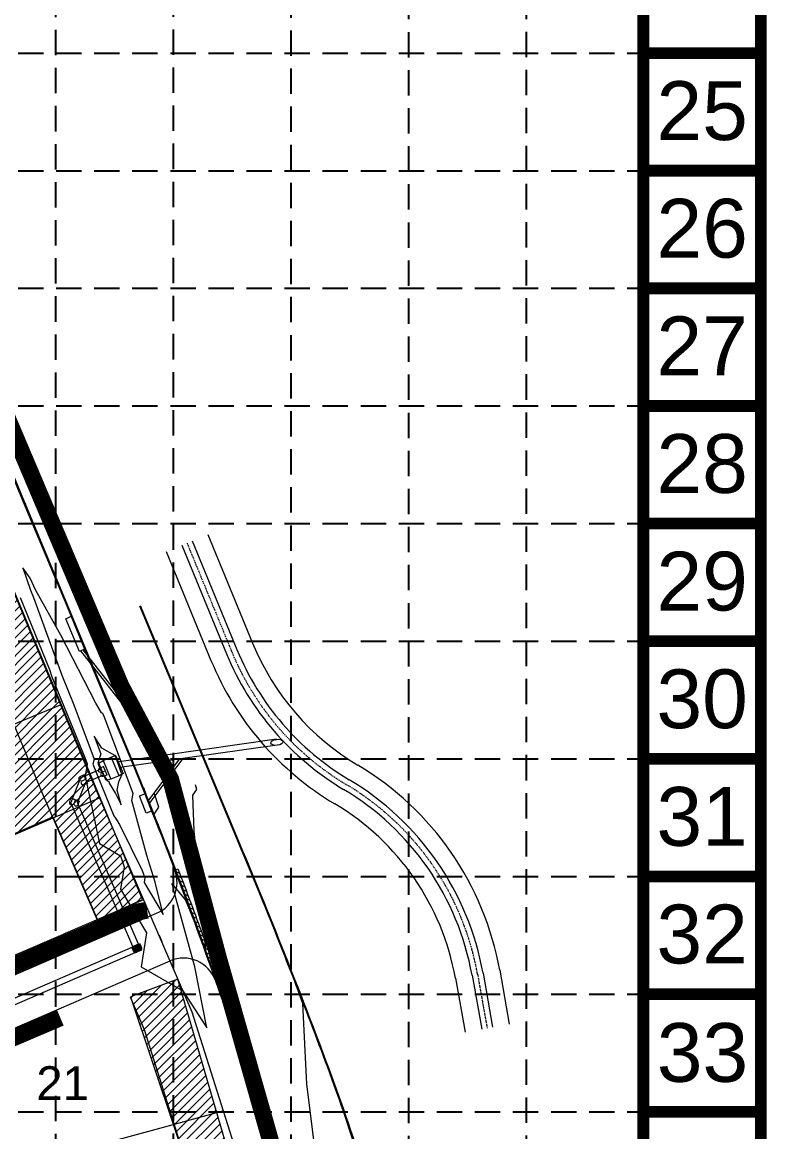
# Model space of a CAD drawing. Extents: x 18544 to 21332, y 16212 to 20668.
# Drawn here: x 20892 to 21332, y 18289 to 18945 of the extents above; entities that cross this region are included whole.
import ezdxf
from ezdxf.enums import TextEntityAlignment as Align

# ---------------------------------------------------------------- set-up
doc = ezdxf.new("R2010")
doc.units = 0
doc.header["$MEASUREMENT"] = 0
doc.linetypes.add('DASHDOT', pattern=[1, 0.5, -0.25, 0, -0.25])
doc.linetypes.add('HIDDEN', pattern=[0.375, 0.25, -0.125])
doc.layers.get('0').update_dxf_attribs({"lineweight": 0})
for name, color, linetype, lineweight in [('13', 7, 'Continuous', 0), ('27', 7, 'Continuous', 0), ('28', 7, 'Continuous', 0), ('33', 7, 'Continuous', 0), ('34', 7, 'Continuous', 0), ('43', 7, 'Continuous', 0), ('5', 7, 'Continuous', 0), ('6', 7, 'Continuous', 0), ('62', 7, 'Continuous', 0), ('Erosion Blanket', 84, 'Continuous', 0)]:
    doc.layers.add(name, color=color, linetype=linetype, lineweight=lineweight)
for name, color, linetype in [('BASE', 7, 'Continuous'), ('GRID', 254, 'HIDDEN'), ('Limits of Disturbance', 1, 'Continuous'), ('SODDED LOT', 2, 'Continuous')]:
    doc.layers.add(name, color=color, linetype=linetype)
doc.styles.get("Standard").update_dxf_attribs({"font": 'ARIAL.TTF'})
pattern_1 = [(45, (0, 0), (-2.651650429449553, 2.651650429449553), [])]

# ---------------------------------------------------------------- blocks, each defined once
blk = doc.blocks.new('MHSD2')
at = {"layer": '43', "linetype": 'Continuous', "lineweight": 0}
blk.add_hatch(color=7, dxfattribs=at).paths.add_polyline_path([(-0.4999897549350862, 0.499515109717322), (0.5000102420126495, 0.4995150547802041), (0.5000101992845885, -0.5004849147007917), (-0.4999898007154115, -0.5004848597673117)], flags=16)
at = {"layer": '43', "color": 7, "linetype": 'Continuous', "lineweight": 0}
for p, q in [((-0.4999897549350862, 0.499515109717322), (0.5000102420126495, 0.4995150547802041)), ((-0.4999898007154115, -0.5004848597673117), (-0.4999897549350862, 0.499515109717322)), ((0.5000102420126495, 0.4995150547802041), (0.5000101992845885, -0.5004849147007917)), ((0.5000101992845885, -0.5004849147007917), (-0.4999898007154115, -0.5004848597673117))]:
    blk.add_line(p, q, dxfattribs=at)
blk.add_lwpolyline([(-0.4999897549350862, 0.499515109717322), (0.5000102420126495, 0.4995150547802041), (0.5000101992845885, -0.5004849147007917), (-0.4999898007154115, -0.5004848597673117), (-0.4999897549350862, 0.499515109717322)], close=True, dxfattribs=at)
at = {"layer": '43', "color": 1, "linetype": 'Continuous', "lineweight": 0}
blk.add_point((0, 0), dxfattribs=at)

msp = doc.modelspace()

# ---------------------------------------------------------------- hatches: boundary and pattern name
at = {"layer": 'SODDED LOT', "linetype": 'Continuous', "lineweight": 0, "ltscale": 5}
h = msp.add_hatch(dxfattribs=at)
h.set_pattern_fill('ANSI31', color=256, scale=30, style=0)
h.set_pattern_definition(pattern_1)
edge = h.paths.add_edge_path()
edge.add_line((20676.89597781805, 19049.63277599798), (20572.14257492918, 18977.51723140365))
edge.add_arc((20572.55694586499, 18976.91532558946), 0.7307488498735473, 124.5447494164571, 293.5951224509847)
edge.add_line((20572.8494434538, 18976.24566967623), (20573.60297777394, 18974.85242064672))
edge.add_line((20573.60297777394, 18974.85242064672), (20574.10583577011, 18973.88083202728))
edge.add_arc((20524.02650499917, 18947.96164008007), 56.38921777841128, -10.904521709973721, 27.364396804771275, ccw=False)
edge.add_line((20579.39754702041, 18937.29432611906), (20799.5902465041, 18427.08734732858))
edge.add_line((20799.5902465041, 18427.08734732858), (20910.23690855338, 18475.28883564219))
edge.add_line((20910.23690855338, 18475.28883564219), (20936.59923004225, 18414.4761046288))
edge.add_line((20936.59923004225, 18414.4761046288), (20963.22941391418, 18426.48904104729))
edge.add_line((20963.22941391418, 18426.48904104729), (20738.3823747943, 18966.49272926234))
edge.add_line((20738.3823747943, 18966.49272926234), (20707.66353965064, 19050.55043360228))
edge.add_line((20707.66353965064, 19050.55043360228), (20687.91571833835, 19111.94909873182))
edge.add_line((20687.91571833835, 19111.94909873182), (20681.73017072757, 19134.69767007014))
edge.add_line((20681.73017072757, 19134.69767007014), (20651.27796143092, 19131.91841678568))
edge.add_line((20651.27796143092, 19131.91841678568), (20676.89597781805, 19049.63277599798))
h = msp.add_hatch(dxfattribs=at)
h.set_pattern_fill('ANSI31', color=256, scale=30, style=0)
h.set_pattern_definition(pattern_1)
h.paths.add_polyline_path([(20956.07472668919, 18368.96700496035), (21008.86551538553, 18211.23788360444), (21017.7270166259, 18144.5619295589), (21088.73495628432, 17825.6369065334), (21116.29630556898, 17597.02090452658), (21145.64735262641, 17602.28799055808), (21119.80070251457, 17818.25118063577), (21092.3852107221, 17941.79621729782), (21039.97151176045, 18187.71174452164), (20984.06065586142, 18379.38549935515)])

# ---------------------------------------------------------------- linework, layer by layer
at = {"color": 7, "linetype": 'Continuous', "lineweight": 0}
msp.add_line((20972.99987583544, 18405.30247488327), (20974.58492416456, 18401.62992511673), dxfattribs=at)
at = {"layer": '27', "color": 7, "linetype": 'Continuous', "lineweight": 0}
for p, q in [((20982.29480687582, 18443.81157119968), (20984.16232641988, 18444.52730515763)), ((20982.29480687582, 18443.81157119968), (20984.16232641988, 18444.52730515763)), ((20982.51753623157, 18443.2302838435), (20985.11852249214, 18442.02814000367)), ((20982.51753623157, 18443.2302838435), (20985.11852249214, 18442.02814000367)), ((20983.54047720878, 18440.55420696432), (20986.13830513322, 18439.35352286752)), ((20983.54047720878, 18440.55420696432), (20986.13830513322, 18439.35352286752)), ((20984.55897408063, 18437.88018409375), (20987.1537018189, 18436.68093286538)), ((20984.55897408063, 18437.88018409375), (20987.1537018189, 18436.68093286538)), ((20985.57309055147, 18435.20818579364), (20988.16476054262, 18434.01034781945)), ((20985.57309055147, 18435.20818579364), (20988.16476054262, 18434.01034781945)), ((20986.5828896054, 18432.53818294931), (20989.17151093783, 18431.34175402692)), ((20986.5828896054, 18432.53818294931), (20989.17151093783, 18431.34175402692)), ((20987.58843351543, 18429.87014677877), (20990.1740580401, 18428.67510294504)), ((20987.58843351543, 18429.87014677877), (20990.1740580401, 18428.67510294504)), ((20988.58978388012, 18427.20404881436), (20991.17244045839, 18426.01037672964)), ((20988.58978388012, 18427.20404881436), (20991.17244045839, 18426.01037672964)), ((20989.58700161443, 18424.53986090274), (20992.16670504166, 18423.34755372478)), ((20989.58700161443, 18424.53986090274), (20992.16670504166, 18423.34755372478)), ((20833.71611025727, 18358.80303684195), (20971.54652313914, 18418.28973680532)), ((20833.71611025727, 18358.80303684195), (20971.54652313914, 18418.28973680532)), ((20990.58011380657, 18421.87757051912), (20993.15700332347, 18420.6865638966)), ((20990.58011380657, 18421.87757051912), (20993.15700332347, 18420.6865638966)), ((20991.56919631031, 18419.21714260994), (20994.14339966735, 18418.0273774987)), ((20991.56919631031, 18419.21714260994), (20994.14339966735, 18418.0273774987)), ((20992.5543252327, 18416.55854199652), (20995.12588684042, 18415.36999786981)), ((20992.5543252327, 18416.55854199652), (20995.12588684042, 18415.36999786981)), ((20993.53555269021, 18413.90174459365), (20996.10452194281, 18412.71439862056)), ((20993.53555269021, 18413.90174459365), (20996.10452194281, 18412.71439862056)), ((20994.51289705497, 18411.24674190496), (20997.07930955535, 18410.06057763299)), ((20994.51289705497, 18411.24674190496), (20997.07930955535, 18410.06057763299)), ((20995.48646161382, 18408.59348619953), (20998.05034669027, 18407.40849006928)), ((20995.48646161382, 18408.59348619953), (20998.05034669027, 18407.40849006928)), ((20996.45630302133, 18405.94195128636), (20999.01768056276, 18404.75811411176)), ((20996.45630302133, 18405.94195128636), (20999.01768056276, 18404.75811411176)), ((20997.42247737052, 18403.29211124607), (20999.98132644429, 18402.10944269234)), ((20997.42247737052, 18403.29211124607), (20999.98132644429, 18402.10944269234)), ((20998.38504017457, 18400.64394041261), (21000.94129723808, 18399.46246985687)), ((20998.38504017457, 18400.64394041261), (21000.94129723808, 18399.46246985687)), ((20999.34402326731, 18397.99742408216), (21001.89764601276, 18396.81717107456)), ((20999.34402326731, 18397.99742408216), (21001.89764601276, 18396.81717107456)), ((21000.29945447249, 18395.35254938811), (21002.85040772118, 18394.17353018891)), ((21000.29945447249, 18395.35254938811), (21002.85040772118, 18394.17353018891)), ((21001.25135619678, 18392.70930597552), (21003.79965388653, 18391.53151414533)), ((21001.25135619678, 18392.70930597552), (21003.79965388653, 18391.53151414533)), ((20844.94871114841, 18332.06526855068), (20979.55020487991, 18390.15838823817)), ((20844.94871114841, 18332.06526855068), (20979.55020487991, 18390.15838823817)), ((21002.19972740868, 18390.06769432356), (21004.74542012696, 18388.89110647908)), ((21002.19972740868, 18390.06769432356), (21004.74542012696, 18388.89110647908)), ((21003.14456711936, 18387.42771488693), (21005.68769935911, 18386.2523104648)), ((21003.14456711936, 18387.42771488693), (21005.68769935911, 18386.2523104648)), ((21004.08587439802, 18384.789368099), (21006.62649585254, 18383.61512413099)), ((21004.08587439802, 18384.789368099), (21006.62649585254, 18383.61512413099)), ((21005.02364835658, 18382.15265436873), (21007.56178048952, 18380.97956093326)), ((21005.02364835658, 18382.15265436873), (21007.56178048952, 18380.97956093326)), ((21005.95788815882, 18379.51757408063), (21007.41414173406, 18378.84451160009)), ((21005.95788815882, 18379.51757408063), (21007.41414173406, 18378.84451160009)), ((21006.33136768395, 18378.46172528153), (21008.21741679129, 18379.12848810694)), ((21006.33136768395, 18378.46172528153), (21008.21741679129, 18379.12848810694))]:
    msp.add_line(p, q, dxfattribs=at)
for points in [[(20665.3794, 19314.0197), (20675.5871, 19264.9001), (20694.837, 19185.4384), (20717.1456, 19107.5578), (20747.7876, 19016.2929), (20789.9295, 18909.13), (20827.8085, 18817.9339), (20863.2291, 18732.4974), (20893.7442, 18659.1079), (20920.9641, 18593.8115), (20928.9861, 18574.3262), (20956.8825, 18507.7101), (20964.5794, 18488.85), (20968.6283, 18478.6264), (20970.6834, 18473.4848)], [(20665.3794, 19314.0197), (20675.5871, 19264.9001), (20694.837, 19185.4384), (20717.1456, 19107.5578), (20747.7876, 19016.2929), (20789.9295, 18909.13), (20827.8085, 18817.9339), (20863.2291, 18732.4974), (20893.7442, 18659.1079), (20920.9641, 18593.8115), (20928.9861, 18574.3262), (20956.8825, 18507.7101), (20964.5794, 18488.85), (20968.6283, 18478.6264), (20970.6834, 18473.4848)], [(20928.9861, 18574.3262), (20925.9394, 18573.0632), (20917.9171, 18592.2954), (20920.9641, 18593.8115)], [(20928.9861, 18574.3262), (20925.9394, 18573.0632), (20917.9171, 18592.2954), (20920.9641, 18593.8115)], [(20968.6283, 18478.6264), (20965.4091, 18477.522), (20961.3974, 18487.6622), (20964.5794, 18488.85)], [(20968.6283, 18478.6264), (20965.4091, 18477.522), (20961.3974, 18487.6622), (20964.5794, 18488.85)]]:
    msp.add_lwpolyline(points, dxfattribs=at)
for centre, start, end in [((20963.62128147761, 18436.65248563479), 293.3447102193773, 20.97590288866174), ((20963.62128147761, 18436.65248563479), 293.3447102193773, 20.97590288866174), ((20987.47544654078, 18371.79563940696), 19.46989989462636, 113.3447102192076), ((20987.47544654078, 18371.79563940696), 19.46989989462636, 113.3447102192076)]:
    msp.add_arc(centre, 20, start, end, dxfattribs=at)
for points, knots in [([(20970.6834, 18473.4848), (20980.5447, 18448.8139), (20999.5068, 18398.6538), (21025.8571, 18322.5553), (21049.7008, 18246.1583), (21068.8809, 18177.2955), (21085.9682, 18109.3557), (21101.6198, 18040.7307), (21116.5751, 17963.2945), (21129.8056, 17882.3308), (21136.7227, 17827.1271), (21140.2852, 17798.6948)], [0, 0, 0, 0, 0.1142282113964801, 0.2305032807544355, 0.3461891162889959, 0.4582527933913529, 0.537787668191729, 0.6473685142804722, 0.7608220976594938, 0.8768135732397501, 1, 1, 1, 1]), ([(20970.6834, 18473.4848), (20980.5447, 18448.8139), (20999.5068, 18398.6538), (21025.8571, 18322.5553), (21049.7008, 18246.1583), (21068.8809, 18177.2955), (21085.9682, 18109.3557), (21101.6198, 18040.7307), (21116.5751, 17963.2945), (21129.8056, 17882.3308), (21136.7227, 17827.1271), (21140.2852, 17798.6948)], [0, 0, 0, 0, 0.1142282113964801, 0.2305032807544355, 0.3461891162889959, 0.4582527933913529, 0.537787668191729, 0.6473685142804722, 0.7608220976594938, 0.8768135732397501, 1, 1, 1, 1]), ([(21157.0221, 18028.5144), (21152.9411, 18048.7365), (21142.8691, 18094.9369), (21125.0023, 18166.1728), (21103.0002, 18240.306), (21078.33, 18315.008), (21050.2737, 18387.2234), (21030.6153, 18436.3787), (21020.7417, 18459.2951)], [0, 0, 0, 0, 0.1367318416651021, 0.3133612341775379, 0.4866243877851518, 0.6491612129142327, 0.834615197421338, 1, 1, 1, 1]), ([(21157.0221, 18028.5144), (21152.9411, 18048.7365), (21142.8691, 18094.9369), (21125.0023, 18166.1728), (21103.0002, 18240.306), (21078.33, 18315.008), (21050.2737, 18387.2234), (21030.6153, 18436.3787), (21020.7417, 18459.2951)], [0, 0, 0, 0, 0.1367318416651021, 0.3133612341775379, 0.4866243877851518, 0.6491612129142327, 0.834615197421338, 1, 1, 1, 1]), ([(20984.162323249, 18444.52730394299), (20986.73148458815, 18437.8237546495), (20989.27000495621, 18431.10885183569), (20996.5934, 18411.4885), (21001.3068, 18398.5492), (21006.69235541551, 18383.43253563952), (21007.45595254982, 18381.28094438001), (21008.21695172582, 18379.12832369457)], [0, 0, 0, 0, 0.3090160895646625, 0.3090160895646625, 0.9016998223502654, 0.9016998223502654, 1, 1, 1, 1]), ([(20984.162323249, 18444.52730394299), (20986.73148458815, 18437.8237546495), (20989.27000495621, 18431.10885183569), (20996.5934, 18411.4885), (21001.3068, 18398.5492), (21006.69235541551, 18383.43253563952), (21007.45595254982, 18381.28094438001), (21008.21695172582, 18379.12832369457)], [0, 0, 0, 0, 0.3090160895646625, 0.3090160895646625, 0.9016998223502654, 0.9016998223502654, 1, 1, 1, 1])]:
    msp.add_open_spline(points, degree=3, knots=knots, dxfattribs=at)
at = {"layer": '28', "color": 7, "linetype": 'Continuous', "lineweight": 0}
for p, q in [((21004.8968, 18496.0704), (20961.61096744896, 18599.81356917936)), ((21005.356, 18496.2683), (20962.07016744896, 18600.01146917936)), ((20949.4074, 18499.5852), (20944.7331, 18510.5099)), ((20949.4074, 18499.5852), (20944.7331, 18510.5099)), ((20939.9633, 18508.5282), (20944.4603, 18497.5822)), ((20939.9633, 18508.5282), (20944.4603, 18497.5822)), ((21020.2825, 18459.0972), (21004.8968, 18496.0704)), ((21020.7417, 18459.2951), (21005.356, 18496.2683))]:
    msp.add_line(p, q, dxfattribs=at)
for points in [[(20665.869, 19314.1215), (20676.075, 19265.0099), (20695.3205, 19185.5662), (20717.6232, 19107.7062), (20748.2576, 19016.4641), (20790.3931, 18909.3175), (20828.2703, 18818.1256), (20863.6909, 18732.6891), (20894.2058, 18659.3001), (20921.4261, 18594.0029), (20929.4479, 18574.518), (20957.3446, 18507.9011), (20965.0433, 18489.0365), (20969.0928, 18478.8112), (20971.1477, 18473.6704)], [(20665.869, 19314.1215), (20676.075, 19265.0099), (20695.3205, 19185.5662), (20717.6232, 19107.7062), (20748.2576, 19016.4641), (20790.3931, 18909.3175), (20828.2703, 18818.1256), (20863.6909, 18732.6891), (20894.2058, 18659.3001), (20921.4261, 18594.0029), (20929.4479, 18574.518), (20957.3446, 18507.9011), (20965.0433, 18489.0365), (20969.0928, 18478.8112), (20971.1477, 18473.6704)], [(20939.9633, 18508.5282), (20944.7331, 18510.5099), (20947.3347, 18511.4672), (20951.875, 18500.8568)], [(20939.9633, 18508.5282), (20944.7331, 18510.5099), (20947.3347, 18511.4672), (20951.875, 18500.8568)], [(20951.875, 18500.8568), (20949.4074, 18499.5852), (20944.4603, 18497.5822), (20941.7937, 18496.7365), (20937.3774, 18507.0267), (20939.9633, 18508.5282)], [(20951.875, 18500.8568), (20949.4074, 18499.5852), (20944.4603, 18497.5822), (20941.7937, 18496.7365), (20937.3774, 18507.0267), (20939.9633, 18508.5282)]]:
    msp.add_lwpolyline(points, dxfattribs=at)
for points, knots in [([(20971.1477, 18473.6704), (20977.7534, 18457.1441), (20984.1507, 18440.5346), (20995.186, 18410.9695), (20999.8956, 18398.0408), (21009.1308, 18372.1187), (21013.6535, 18359.124), (21026.922, 18320.0383), (21035.3649, 18293.8439), (21051.408, 18241.1974), (21059.0068, 18214.7451), (21073.3676, 18161.6159), (21080.1246, 18134.9389), (21091.1942, 18088.553), (21095.6711, 18068.8834), (21103.9026, 18030.4666), (21107.676, 18011.7237), (21113.7861, 17979.5283), (21116.2268, 17966.0956), (21120.9098, 17939.1955), (21123.1489, 17925.7274), (21127.1171, 17900.5326), (21128.8731, 17888.8098), (21132.2017, 17865.3394), (21133.7802, 17853.5928), (21137.1818, 17827.4848), (21138.9816, 17813.1205), (21140.7814, 17798.757)], [0, 0, 0, 0, 0.07649959813640435, 0.07649959813640435, 0.1356409625781891, 0.1356409625781891, 0.1947823265543125, 0.1947823265543125, 0.3130650549722207, 0.3130650549722207, 0.4313477833901289, 0.4313477833901289, 0.549630511808037, 0.549630511808037, 0.6363326989283472, 0.6363326989283472, 0.7185077856846656, 0.7185077856846656, 0.7771883289223482, 0.7771883289223482, 0.8358688721600309, 0.8358688721600309, 0.8868185756201011, 0.8868185756201011, 0.93776827861451, 0.93776827861451, 1, 1, 1, 1]), ([(20971.1477, 18473.6704), (20977.7534, 18457.1441), (20984.1507, 18440.5346), (20995.186, 18410.9695), (20999.8956, 18398.0408), (21009.1308, 18372.1187), (21013.6535, 18359.124), (21026.922, 18320.0383), (21035.3649, 18293.8439), (21051.408, 18241.1974), (21059.0068, 18214.7451), (21073.3676, 18161.6159), (21080.1246, 18134.9389), (21091.1942, 18088.553), (21095.6711, 18068.8834), (21103.9026, 18030.4666), (21107.676, 18011.7237), (21113.7861, 17979.5283), (21116.2268, 17966.0956), (21120.9098, 17939.1955), (21123.1489, 17925.7274), (21127.1171, 17900.5326), (21128.8731, 17888.8098), (21132.2017, 17865.3394), (21133.7802, 17853.5928), (21137.1818, 17827.4848), (21138.9816, 17813.1205), (21140.7814, 17798.757)], [0, 0, 0, 0, 0.07649959813640435, 0.07649959813640435, 0.1356409625781891, 0.1356409625781891, 0.1947823265543125, 0.1947823265543125, 0.3130650549722207, 0.3130650549722207, 0.4313477833901289, 0.4313477833901289, 0.549630511808037, 0.549630511808037, 0.6363326989283472, 0.6363326989283472, 0.7185077856846656, 0.7185077856846656, 0.7771883289223482, 0.7771883289223482, 0.8358688721600309, 0.8358688721600309, 0.8868185756201011, 0.8868185756201011, 0.93776827861451, 0.93776827861451, 1, 1, 1, 1]), ([(21156.532, 18028.4155), (21153.294, 18044.4599), (21149.8585, 18060.4649), (21141.8905, 18095.6777), (21137.2879, 18114.8703), (21129.3252, 18146.0618), (21126.1313, 18158.1039), (21115.7212, 18195.8049), (21108.0804, 18221.3477), (21095.6275, 18260.703), (21091.0891, 18274.5999), (21083.4979, 18296.8948), (21080.553, 18305.3306), (21071.1286, 18331.5795), (21064.3987, 18349.304), (21054.5152, 18374.7231), (21051.4762, 18382.4593), (21042.3236, 18405.6542), (21036.1735, 18421.0961), (21026.6993, 18444.0247), (21023.5235, 18451.5749), (21020.2825, 18459.0972)], [0, 0, 0, 0, 0.1085116407407967, 0.1085116407407967, 0.2393255160373289, 0.2393255160373289, 0.3219139828914376, 0.3219139828914376, 0.4986207957838759, 0.4986207957838759, 0.5955200612524152, 0.5955200612524152, 0.6547596313314324, 0.6547596313314324, 0.7804398531003109, 0.7804398531003109, 0.8355242963114401, 0.8355242963114401, 0.9456931831993597, 0.9456931831993597, 1, 1, 1, 1]), ([(21156.532, 18028.4155), (21153.294, 18044.4599), (21149.8585, 18060.4649), (21141.8905, 18095.6777), (21137.2879, 18114.8703), (21129.3252, 18146.0618), (21126.1313, 18158.1039), (21115.7212, 18195.8049), (21108.0804, 18221.3477), (21095.6275, 18260.703), (21091.0891, 18274.5999), (21083.4979, 18296.8948), (21080.553, 18305.3306), (21071.1286, 18331.5795), (21064.3987, 18349.304), (21054.5152, 18374.7231), (21051.4762, 18382.4593), (21042.3236, 18405.6542), (21036.1735, 18421.0961), (21026.6993, 18444.0247), (21023.5235, 18451.5749), (21020.2825, 18459.0972)], [0, 0, 0, 0, 0.1085116407407967, 0.1085116407407967, 0.2393255160373289, 0.2393255160373289, 0.3219139828914376, 0.3219139828914376, 0.4986207957838759, 0.4986207957838759, 0.5955200612524152, 0.5955200612524152, 0.6547596313314324, 0.6547596313314324, 0.7804398531003109, 0.7804398531003109, 0.8355242963114401, 0.8355242963114401, 0.9456931831993597, 0.9456931831993597, 1, 1, 1, 1])]:
    msp.add_open_spline(points, degree=3, knots=knots, dxfattribs=at)
at = {"layer": '33', "color": 7, "linetype": 'Continuous', "lineweight": 0}
for p, q in [((20904.74309951781, 18487.72549973144), (20728.56199951781, 18911.35699973144)), ((20904.74309951781, 18487.72549973144), (20728.56199951781, 18911.35699973144)), ((20926.5854873928, 18498.29697471236), (20938.86263663442, 18503.5660243141)), ((20926.5854873928, 18498.29697471236), (20920.79678442641, 18483.75913003937)), ((20929.42882612995, 18495.52790376599), (20924.76529956664, 18483.81584577776)), ((20929.42882612995, 18495.52790376599), (20940.30846336253, 18500.19717568591)), ((20936.34000643941, 18414.53104133122), (20904.74309951781, 18487.72549973144)), ((20936.34000643941, 18414.53104133122), (20904.74309951781, 18487.72549973144)), ((20957.54452594684, 18398.63272685629), (20920.79678442641, 18483.75913003937)), ((20960.91041966308, 18400.08541937925), (20924.76529956664, 18483.81584577776)), ((20799.4469, 18426.8486), (20910.3586, 18474.7174)), ((20799.4469, 18426.8486), (20910.3586, 18474.7174)), ((20813.48979442122, 18336.27381506089), (20957.4607966277, 18398.4107530015)), ((20814.94010933256, 18332.91343016755), (20958.91111153905, 18395.05036811121)), ((20964.489, 18349.3237), (20956.1566101352, 18368.62574006775)), ((21008.913, 18208.4787), (20964.489, 18349.3237)), ((20864.8468, 18261.8673), (20982.0483, 18293.6523))]:
    msp.add_line(p, q, dxfattribs=at)
at = {"layer": '34', "color": 7, "linetype": 'HIDDEN', "lineweight": 0}
msp.add_line((20834.60515794244, 18370.62291669973), (20963.8841, 18426.4189), dxfattribs=at)
at = {"layer": '43', "color": 7, "linetype": 'Continuous', "lineweight": 0}
for p, q in [((21001.8244724662, 18642.17731015961), (21028.283389288, 18577.90877335734)), ((20986.47442938933, 18635.85780246284), (21012.93334621113, 18571.58926566057)), ((20992.57745856502, 18638.37037780999), (21019.03637538682, 18574.10184100772)), ((20977.22741548815, 18632.05087011322), (21003.68633230995, 18567.78233331096)), ((20975.19318233894, 18511.56224044923), (20926.74355061495, 18573.39655813471)), ((20976.90803826106, 18511.80569302958), (20928.181949382, 18573.99284186529)), ((21042.41910591144, 18521.10608843654), (20976.90803826106, 18511.80569302958)), ((21042.91105684683, 18517.64083458358), (20987.05735081942, 18509.7114637196)), ((20975.19318233894, 18511.56224044923), (20949.3588745323, 18507.89462692648)), ((20984.95708981903, 18509.41329642628), (20949.85082547075, 18504.42937307352)), ((20984.95708981903, 18509.41329642628), (20966.2800517655, 18484.5558007416)), ((20987.05735081942, 18509.7114637196), (20966.92764823756, 18482.92059925535)), ((21174.34040410169, 18384.56935658742), (21180.03000993378, 18352.66263841365)), ((21148.15348806116, 18379.89972831202), (21153.84309389325, 18347.99301013825)), ((21157.99819333781, 18381.65522766198), (21163.6877991699, 18349.74850948821)), ((21164.48585460372, 18382.81210173956), (21170.17546043581, 18350.90538356578))]:
    msp.add_line(p, q, dxfattribs=at)
at = {"layer": '43', "color": 7, "linetype": 'DASHDOT', "lineweight": 0}
for p, q in [((20989.52594397412, 18637.11409013947), (21015.98486079592, 18572.8455533372)), ((21161.24694559771, 18382.23454514908), (21166.93655142979, 18350.32782697531))]:
    msp.add_line(p, q, dxfattribs=at)
at = {"layer": '43', "color": 7, "linetype": 'Continuous', "lineweight": 0}
for centre, radius, start, end in [((21167.68212385183, 18635.29827851131), 150.75, 202.3766298263328, 239.2129487267), ((21167.68212385183, 18635.29827851131), 177.35, 202.3766298263328, 239.2129487267), ((21167.68212385183, 18635.29827851131), 167.35, 202.3766298263328, 239.2129487267), ((21167.68212385183, 18635.29827851131), 160.75, 202.3766298263328, 239.2129487267), ((20999.74455598171, 18353.4355755907), 177.3500000000001, 10.11066251386054, 59.21294872670004), ((20999.74455598171, 18353.4355755907), 167.3500000000001, 10.11066251386054, 59.21294872670004), ((20999.74455598171, 18353.4355755907), 160.7500000000001, 10.11066251386054, 59.21294872670004), ((20999.74455598171, 18353.4355755907), 150.7500000000001, 10.11066251386054, 59.21294872670004)]:
    msp.add_arc(centre, radius, start, end, dxfattribs=at)
at = {"layer": '43', "color": 7, "linetype": 'DASHDOT', "lineweight": 0}
for centre, radius, start, end in [((21167.68212385183, 18635.29827851131), 164.05, 202.3766298263328, 239.2129487267), ((20999.74455598171, 18353.4355755907), 164.0500000000001, 10.11066251386054, 59.21294872670004)]:
    msp.add_arc(centre, radius, start, end, dxfattribs=at)
at = {"layer": '43', "color": 7, "linetype": 'Continuous', "lineweight": 0}
msp.add_ellipse((21042.66986170614, 18519.33978935759), major_axis=(-3.6161799798574, -0.5133774330934631), ratio=0.4778762819281387, start_param=0, end_param=6.283175307179587, dxfattribs=at)
at = {"layer": '5', "color": 254, "linetype": 'Continuous', "lineweight": 0}
msp.add_lwpolyline([(20946.88329884945, 18511.55170046693), (20939.14066596881, 18515.86792092349), (20934.70055747551, 18523.04919631031), (20938.62101978515, 18512.55385100864), (20936.77337250282, 18506.93902265389), (20938.899050206, 18501.71983514207), (20940.58789983215, 18499.54623399457), (20942.05183538316, 18497.20553209327), (20942.15398044679, 18496.85074210944), (20943.50699935301, 18495.94876864528), (20943.48671158483, 18495.18000780358), (20947.286693408, 18489.1671450911), (20950.59678269601, 18482.45083075656), (20948.27673291421, 18491.06123811457), (20949.17170132756, 18496.04266595355), (20951.20034737999, 18500.50915339213), (20950.74803942686, 18501.18425672781), (20950.48585555284, 18502.10848337657), (20947.31057370525, 18511.41745688345), (20947.303137434, 18511.45555952636)], close=True, dxfattribs=at)
msp.add_lwpolyline([(20946.88329884945, 18511.55170046693), (20939.14066596881, 18515.86792092349), (20934.70055747551, 18523.04919631031), (20938.62101978515, 18512.55385100864), (20936.77337250282, 18506.93902265389), (20938.899050206, 18501.71983514207), (20940.58789983215, 18499.54623399457), (20942.05183538316, 18497.20553209327), (20942.15398044679, 18496.85074210944), (20943.50699935301, 18495.94876864528), (20943.48671158483, 18495.18000780358), (20947.286693408, 18489.1671450911), (20950.59678269601, 18482.45083075656), (20948.27673291421, 18491.06123811457), (20949.17170132756, 18496.04266595355), (20951.20034737999, 18500.50915339213), (20950.74803942686, 18501.18425672781), (20950.48585555284, 18502.10848337657), (20947.31057370525, 18511.41745688345), (20947.303137434, 18511.45555952636)], close=True, dxfattribs=at)
msp.add_lwpolyline([(21157.97596198309, 18023.78769028596), (21157.6475974395, 18025.28362043214), (21156.92599280984, 18028.52886765649), (21150.96364706565, 18054.55543573107), (21145.80320831629, 18077.42807405011), (21141.64390415662, 18086.7821552263), (21140.30900448012, 18090.14858064211), (21117.64196286203, 18158.54654438307), (21115.25351636098, 18167.03980010376), (21099.55330870083, 18236.75511017182), (21098.57859768975, 18241.7670967925), (21096.21575967895, 18257.6721275277), (21078.66523352458, 18311.55271799982), (21078.34719327982, 18312.50738325144), (21074.40010750145, 18323.25653539232)], dxfattribs=at)
msp.add_lwpolyline([(21157.97596198309, 18023.78769028596), (21157.6475974395, 18025.28362043214), (21156.92599280984, 18028.52886765649), (21150.96364706565, 18054.55543573107), (21145.80320831629, 18077.42807405011), (21141.64390415662, 18086.7821552263), (21140.30900448012, 18090.14858064211), (21117.64196286203, 18158.54654438307), (21115.25351636098, 18167.03980010376), (21099.55330870083, 18236.75511017182), (21098.57859768975, 18241.7670967925), (21096.21575967895, 18257.6721275277), (21078.66523352458, 18311.55271799982), (21078.34719327982, 18312.50738325144), (21074.40010750145, 18323.25653539232)], dxfattribs=at)
at = {"layer": '6', "color": 254, "linetype": 'Continuous', "lineweight": 0}
for points in [[(20893.83142057253, 18660.65362637104), (20894.33765554369, 18659.36804638814), (20900.03199958495, 18645.40567289651), (20920.67096790979, 18594.71324327525), (20921.01880854518, 18593.79875830867), (20928.74817277444, 18574.95875381024), (20929.00311321452, 18574.34633767205), (20929.13716457717, 18574.06203822138), (20945.40684610431, 18535.91597570421), (20957.36528678549, 18507.94721243934), (20958.36866059756, 18505.60912666402)], [(20893.83142057253, 18660.65362637104), (20894.33765554369, 18659.36804638814), (20900.03199958495, 18645.40567289651), (20920.67096790979, 18594.71324327525), (20921.01880854518, 18593.79875830867), (20928.74817277444, 18574.95875381024), (20929.00311321452, 18574.34633767205), (20929.13716457717, 18574.06203822138), (20945.40684610431, 18535.91597570421), (20957.36528678549, 18507.94721243934), (20958.36866059756, 18505.60912666402)], [(20890.87058757592, 18605.00860379956), (20908.18380170293, 18562.32364740135), (20909.72374326304, 18558.11687454451), (20929.12461316569, 18510.3367899472), (20930.59956395154, 18506.52833353068), (20930.53309573657, 18506.08047365337), (20929.31265604114, 18499.67297070834), (20930.00767036958, 18496.61038421583), (20937.77579815363, 18459.58645359051), (20950.11619477218, 18452.26886249275), (20952.43362741783, 18445.64494859768), (20950.24304008301, 18432.63248500626), (20965.58793158055, 18406.75622565386), (20962.50213762017, 18386.65655245216), (20987.14649120762, 18372.54033349101), (21001.25662644429, 18350.65415026704), (20994.12850879238, 18386.58984615314), (20981.60506937773, 18432.31091057161), (20981.26129265114, 18433.71959492782), (20980.72779617603, 18435.41086599018), (20980.66230824305, 18435.82332663961), (20981.07924939116, 18435.04217886288), (20988.68390134281, 18426.10327925352), (20991.47875356609, 18419.28074140446), (20999.70621517991, 18398.91392919096), (21000.32390270394, 18397.24788358715), (21000.62840229805, 18396.4064118717), (21000.45077612843, 18398.78115588244), (21000.28981621754, 18400.45098560137), (20993.73578943755, 18467.09164372387), (20992.91210796228, 18488.11619593188), (20995.29452484512, 18491.54423365887), (20994.48350547502, 18494.11826396069)], [(20890.87058757592, 18605.00860379956), (20908.18380170293, 18562.32364740135), (20909.72374326304, 18558.11687454451), (20929.12461316569, 18510.3367899472), (20930.59956395154, 18506.52833353068), (20930.53309573657, 18506.08047365337), (20929.31265604114, 18499.67297070834), (20930.00767036958, 18496.61038421583), (20937.77579815363, 18459.58645359051), (20950.11619477218, 18452.26886249275), (20952.43362741783, 18445.64494859768), (20950.24304008301, 18432.63248500626), (20965.58793158055, 18406.75622565386), (20962.50213762017, 18386.65655245216), (20987.14649120762, 18372.54033349101), (21001.25662644429, 18350.65415026704), (20994.12850879238, 18386.58984615314), (20981.60506937773, 18432.31091057161), (20981.26129265114, 18433.71959492782), (20980.72779617603, 18435.41086599018), (20980.66230824305, 18435.82332663961), (20981.07924939116, 18435.04217886288), (20988.68390134281, 18426.10327925352), (20991.47875356609, 18419.28074140446), (20999.70621517991, 18398.91392919096), (21000.32390270394, 18397.24788358715), (21000.62840229805, 18396.4064118717), (21000.45077612843, 18398.78115588244), (21000.28981621754, 18400.45098560137), (20993.73578943755, 18467.09164372387), (20992.91210796228, 18488.11619593188), (20995.29452484512, 18491.54423365887), (20994.48350547502, 18494.11826396069)], [(20963.77934981231, 18492.54349419233), (20965.15946530046, 18488.71396135441), (20966.23260740074, 18486.02754373302), (20969.01273509934, 18479.07505735344), (20970.06290740989, 18476.89467292093), (20972.91167127903, 18480.99373303018), (20970.21016385998, 18489.56783396405)], [(20963.77934981231, 18492.54349419233), (20965.15946530046, 18488.71396135441), (20966.23260740074, 18486.02754373302), (20969.01273509934, 18479.07505735344), (20970.06290740989, 18476.89467292093), (20972.91167127903, 18480.99373303018), (20970.21016385998, 18489.56783396405)], [(21173.95246671041, 17944.46404061098), (21173.19834983062, 17947.88655922727), (21171.0869310007, 17957.37281807306), (21168.6217807123, 17968.60330170293), (21167.31991280557, 17974.45814662923), (21146.29023804133, 18012.29603225196), (21135.0740781518, 18033.81464899747), (21121.4943126133, 18064.35490870998), (21104.63732367015, 18106.86581568957), (21096.53778949248, 18131.30621927244), (21085.88482231514, 18169.18790276803), (21080.63052789087, 18192.51910785546), (21070.63071495407, 18243.93837800836), (21065.14531166723, 18280.86241066317), (21064.65382287362, 18282.73697857601), (21060.38904640645, 18317.3046610889), (21058.05792499466, 18365.00023309122), (21048.94768544572, 18389.94794170965), (21045.44403691214, 18398.80136515091)], [(21173.95246671041, 17944.46404061098), (21173.19834983062, 17947.88655922727), (21171.0869310007, 17957.37281807306), (21168.6217807123, 17968.60330170293), (21167.31991280557, 17974.45814662923), (21146.29023804133, 18012.29603225196), (21135.0740781518, 18033.81464899747), (21121.4943126133, 18064.35490870998), (21104.63732367015, 18106.86581568957), (21096.53778949248, 18131.30621927244), (21085.88482231514, 18169.18790276803), (21080.63052789087, 18192.51910785546), (21070.63071495407, 18243.93837800836), (21065.14531166723, 18280.86241066317), (21064.65382287362, 18282.73697857601), (21060.38904640645, 18317.3046610889), (21058.05792499466, 18365.00023309122), (21048.94768544572, 18389.94794170965), (21045.44403691214, 18398.80136515091)]]:
    msp.add_lwpolyline(points, dxfattribs=at)
msp.add_lwpolyline([(20940.49252526628, 18534.68212492447), (20939.82972282174, 18536.38071222266), (20939.05889177526, 18536.81042092349), (20935.56646857204, 18542.45894344005), (20915.03866101871, 18582.67483042085), (20900.25637397992, 18609.13845896482), (20896.89097505417, 18616.38699049654), (20892.41315232093, 18622.54994539323), (20897.02518977325, 18609.30384561297), (20898.81085759759, 18604.90136132084), (20915.59774574419, 18559.04337080294), (20922.71168076724, 18541.52331016572), (20934.74620775475, 18509.30605966063), (20933.82656011231, 18506.5113359508), (20946.32139749748, 18475.83269678945), (20947.29086335032, 18474.58496456801), (20949.65928560137, 18470.83731563463), (20963.09529692373, 18443.5750675161), (20964.63208172857, 18439.18247806024), (20964.17045045931, 18436.44030932951), (20975.37322622456, 18417.54894531083), (20970.7070514359, 18436.66940037233), (20965.74857397381, 18452.38858469497), (20956.99573231605, 18484.87303084506), (20957.76605462813, 18489.1606737846)], close=True, dxfattribs=at)
msp.add_lwpolyline([(20940.49252526628, 18534.68212492447), (20939.82972282174, 18536.38071222266), (20939.05889177526, 18536.81042092349), (20935.56646857204, 18542.45894344005), (20915.03866101871, 18582.67483042085), (20900.25637397992, 18609.13845896482), (20896.89097505417, 18616.38699049654), (20892.41315232093, 18622.54994539323), (20897.02518977325, 18609.30384561297), (20898.81085759759, 18604.90136132084), (20915.59774574419, 18559.04337080294), (20922.71168076724, 18541.52331016572), (20934.74620775475, 18509.30605966063), (20933.82656011231, 18506.5113359508), (20946.32139749748, 18475.83269678945), (20947.29086335032, 18474.58496456801), (20949.65928560137, 18470.83731563463), (20963.09529692373, 18443.5750675161), (20964.63208172857, 18439.18247806024), (20964.17045045931, 18436.44030932951), (20975.37322622456, 18417.54894531083), (20970.7070514359, 18436.66940037233), (20965.74857397381, 18452.38858469497), (20956.99573231605, 18484.87303084506), (20957.76605462813, 18489.1606737846)], close=True, dxfattribs=at)
at = {"layer": '62', "color": 7, "linetype": 'Continuous', "lineweight": 0}
for p, q in [((20887.1423, 18530.0471), (20914.84705664541, 18541.55569014557)), ((20910.3586, 18474.7174), (20937.89961918699, 18486.61231616261)), ((20982.0483, 18293.6523), (21010.74734357128, 18301.43546915799))]:
    msp.add_line(p, q, dxfattribs=at)
msp.add_lwpolyline([(21142.90174927824, 17598.95777448348), (21122.10300046083, 17787.8310002472), (21116.76400046083, 17832.3360002472), (21075.14300046083, 18023.0370002472), (21045.88900046083, 18149.4360002472), (21038.38900046083, 18214.7590002472), (20992.63899990234, 18359.80800013733), (20932.36600007935, 18499.43099953307), (20756.26199990539, 18922.87699962768), (20742.17431710563, 18957.67762833339), (20726.30540050661, 18999.32274711447), (20712.86744669637, 19036.96672663045), (20706.62593845943, 19055.3084008179), (20697.04104206061, 19084.68384498123), (20688.5776566332, 19111.99674464247), (20681.78136840419, 19134.99750682394), (20223.1034, 19092.741), (20162.7918, 19299.7208), (19892.28434628742, 19622.69882542497)], dxfattribs=at)
at = {"layer": 'BASE', "const_width": 6.952750774279882}
for points in [[(21328.74206867184, 16215.16057494338), (21328.74206867184, 20664.92107048228), (18547.64175895983, 20664.92107048228), (18547.64175895983, 16215.16057494338)], [(21259.21456092906, 16284.68808268596), (21259.21456092906, 20595.39356273969), (18617.1692667028, 20595.39356273969), (18617.1692667028, 16284.68808268596)]]:
    msp.add_lwpolyline(points, close=True, dxfattribs=at)
for points in [[(21328.74206867184, 18926.73337691242), (21259.21456092906, 18926.73337691242)], [(21328.74206867184, 18857.20586916964), (21259.21456092906, 18857.20586916964)], [(21328.74206867184, 18787.67836142687), (21259.21456092906, 18787.67836142687)], [(21328.74206867184, 18718.15085368391), (21259.21456092906, 18718.15085368391)], [(21328.74206867184, 18648.62334594133), (21259.21456092906, 18648.62334594133)], [(21328.74206867184, 18579.09583819837), (21259.21456092906, 18579.09583819837)], [(21328.74206867184, 18509.56833045579), (21259.21456092906, 18509.56833045579)], [(21328.74206867184, 18440.04082271282), (21259.21456092906, 18440.04082271282)], [(21328.74206867184, 18370.51331497006), (21259.21456092906, 18370.51331497006)], [(21328.74206867184, 18300.98580722728), (21259.21456092906, 18300.98580722728)]]:
    msp.add_lwpolyline(points, dxfattribs=at)
at = {"layer": 'Erosion Blanket', "linetype": 'Continuous', "lineweight": 0, "const_width": 10, "flags": 128}
for points in [[(20965.90431793652, 18420.07913322786), (20960.36121794485, 18419.05882869936), (20935.85489724438, 18408.41863062501), (20831.78878842815, 18363.71924796157), (20822.11804463306, 18363.71924796157), (20818.17754532459, 18369.41376971098), (20575.70351729062, 18931.92228430385), (20567.72288906914, 18976.88930435481), (20533.3867875285, 18995.13300675343), (20488.49383680881, 18977.70206388512), (20357.21536635987, 18964.79343086725), (20258.55608747866, 18948.92043535996), (20125.79434656012, 18901.79508331527), (20116.97127632306, 18901.54955561294), (20110.71365945565, 18909.58871217528), (20091.94085166806, 18968.54239410446), (20068.75098567308, 19083.29238706569), (20044.06731680648, 19172.33005879595), (20011.12705823577, 19238.81685981617), (19896.41220284376, 19425.21728519523), (19872.82416067491, 19476.01661980562), (19863.85493956434, 19529.30138314153), (19873.04215534943, 19581.37243495728)], [(20501.7692021195, 17288.90213004417), (20520.7352379515, 17311.28566584097), (20632.46649887267, 17619.62229457446), (20652.12981573144, 17652.4135836747), (20682.80821956141, 17676.34538358758), (20720.789773825, 17687.78129586761), (20906.50462158824, 17708.95923249959), (20929.42890835672, 17718.50348888274), (20945.8666055505, 17748.40605265626), (20934.15410354512, 17789.91104300908), (20900.00840348862, 18087.32930897566), (20864.50694592073, 18242.0395919829), (20841.7061002972, 18314.46430885851), (20842.23148796532, 18323.56430827989), (20848.12984426608, 18328.12835221266), (20914.65175927412, 18356.51110606529), (20914.65175927412, 18356.51110606529), (20914.65175927412, 18356.51110606529)]]:
    msp.add_lwpolyline(points, dxfattribs=at)
at = {"layer": 'GRID', "color": 252, "linetype": 'HIDDEN', "ltscale": 60}
for p, q in [((20912.10021243142, 16562.95648286571), (20911.88410039495, 20596.95244209183)), ((20981.75767718004, 16563.19026402183), (20981.41160813772, 20596.95244209183)), ((21051.14812264467, 16562.58557045274), (21050.93911588049, 20596.95244209183)), ((21120.82769649228, 16561.67487151086), (21120.46662362326, 20596.95244209183)), ((21190.4019772828, 16561.86443375883), (21189.99413136603, 20596.95244209183)), ((18617.1692667028, 18926.73337691242), (21259.21456092906, 18926.73337691242)), ((18617.1692667028, 18857.20586916964), (21259.21456092906, 18857.20586916964)), ((18617.1692667028, 18787.67836142687), (21259.21456092906, 18787.67836142687)), ((18617.1692667028, 18718.15085368391), (21259.21456092906, 18718.15085368391)), ((18617.1692667028, 18648.62334594133), (21259.21456092906, 18648.62334594133)), ((18617.1692667028, 18579.09583819837), (21259.21456092906, 18579.09583819837)), ((18617.1692667028, 18509.56833045579), (21259.21456092906, 18509.56833045579)), ((18617.1692667028, 18440.04082271282), (21259.21456092906, 18440.04082271282)), ((18617.1692667028, 18370.51331497006), (21259.21456092906, 18370.51331497006)), ((18617.1692667028, 18300.98580722728), (21259.21456092906, 18300.98580722728))]:
    msp.add_line(p, q, dxfattribs=at)
at = {"layer": 'Limits of Disturbance', "linetype": 'HIDDEN', "lineweight": 0, "ltscale": 140, "const_width": 10, "flags": 128}
msp.add_lwpolyline([(20649.39273930971, 17199.31674082595), (20652.11629703537, 17200.17626569433), (20760.22095488033, 17540.84321024906), (21094.71528937115, 17580.09820895173), (21111.08335009377, 17505.68238223941), (21170.00828336229, 17520.40198972635), (21169.55708560888, 17602.84012199291), (21132.49586569911, 17880.58007111001), (21077.07271055015, 18149.78504763914), (21008.04535647234, 18392.09764355298), (20979.78729273003, 18497.67684859262), (20950.49485191584, 18552.64615672319), (20728.60589451979, 19075.85215499005), (20683.7234868865, 19228.33200046866), (20609.19507575501, 19883.34164416393), (20558.45563061833, 19931.79373186579), (20355.67328030917, 19933.1756033307), (20136.71081500824, 19946.69630421625), (19893.14573443052, 19945.46716516199), (19375.86724338917, 19948.0899660523), (19375.86724338917, 20019.02343670571), (18644.12966017932, 20020.38755124361), (18643.86655037828, 18862.94474469803), (18827.85987424147, 18805.32069033743), (19033.82251093761, 18530.9204138048), (19537.80926371655, 17889.58614467748), (19393.55476420861, 17737.74032426579), (19433.0876518115, 17690.35333815434), (19586.98811217929, 17852.6757169447), (19779.3637587498, 17824.91004951789), (19787.14021780715, 17612.768528032), (19929.12554649792, 17404.46277861026), (20476.52090121098, 17144.76028972174), (20480.72879795804, 17146.08825566262)], dxfattribs=at)
at = {"layer": 'SODDED LOT', "linetype": 'Continuous', "lineweight": 0, "ltscale": 5, "flags": 128}
msp.add_lwpolyline([(20676.89597781805, 19049.63277599798), (20572.14257492918, 18977.51723140365, 0.9087372666438067), (20572.8494434538, 18976.24566967623), (20573.60297777394, 18974.85242064672), (20574.10583577011, 18973.88083202728, -0.168549083667958), (20579.39754702041, 18937.29432611906), (20799.5902465041, 18427.08734732858), (20910.23690855338, 18475.28883564219), (20936.59923004225, 18414.4761046288), (20963.22941391418, 18426.48904104729), (20738.3823747943, 18966.49272926234), (20707.66353965064, 19050.55043360228), (20687.91571833835, 19111.94909873182), (20681.73017072757, 19134.69767007014), (20651.27796143092, 19131.91841678568)], format="xyb", close=True, dxfattribs=at)
msp.add_lwpolyline([(20956.07472668919, 18368.96700496035), (21008.86551538553, 18211.23788360444), (21017.7270166259, 18144.5619295589), (21088.73495628432, 17825.6369065334), (21116.29630556898, 17597.02090452658), (21145.64735262641, 17602.28799055808), (21119.80070251457, 17818.25118063577), (21092.3852107221, 17941.79621729782), (21039.97151176045, 18187.71174452164), (20984.06065586142, 18379.38549935515)], close=True, dxfattribs=at)

# ---------------------------------------------------------------- block references
at = {"layer": '43', "color": 7, "linetype": 'Continuous', "lineweight": 0, "xscale": 3.999999439167376, "yscale": 3.999999439167376, "rotation": 113.3446440019998}
msp.add_blockref('MHSD2', (20960.0202, 18397.5229), dxfattribs=at)

# ---------------------------------------------------------------- texts
at = {"layer": '13', "color": 7, "linetype": 'Continuous', "lineweight": 0}
msp.add_text('21', height=20, dxfattribs=at).set_placement((20915.9906, 18318.0281), align=Align.MIDDLE)
at = {"layer": '6', "color": 254, "linetype": 'Continuous', "lineweight": 0}
for rotation, p in [(203.2278166666667, (20939.58553236377, 18501.88160378545)), (203.2278166666667, (20928.00713236377, 18496.91240378545)), (248.2884611111112, (20922.78107265858, 18483.78752412578)), (293.3491055555556, (20960.02011866607, 18397.52287642391))]:
    msp.add_text('B', height=6, rotation=rotation, dxfattribs=at).set_placement(p, align=Align.MIDDLE)
at = {"layer": 'BASE'}
for s, p in [('25', (21294.0019422158, 18892.71627519587)), ('26', (21294.0019422158, 18823.18880684338)), ('27', (21294.00199074082, 18753.66127268441)), ('28', (21294.00203926556, 18684.13376046099)), ('29', (21294.00203926566, 18614.60627017295)), ('30', (21294.00203926566, 18545.07880182044)), ('31', (21294.00208779068, 18475.55126766148)), ('32', (21294.00213631542, 18406.02375543806)), ('33', (21294.21608254639, 18336.02774609801))]:
    msp.add_text(s, height=34.76375387139941, dxfattribs=at).set_placement(p, align=Align.MIDDLE_CENTER)

doc.saveas('drawing.dxf')
